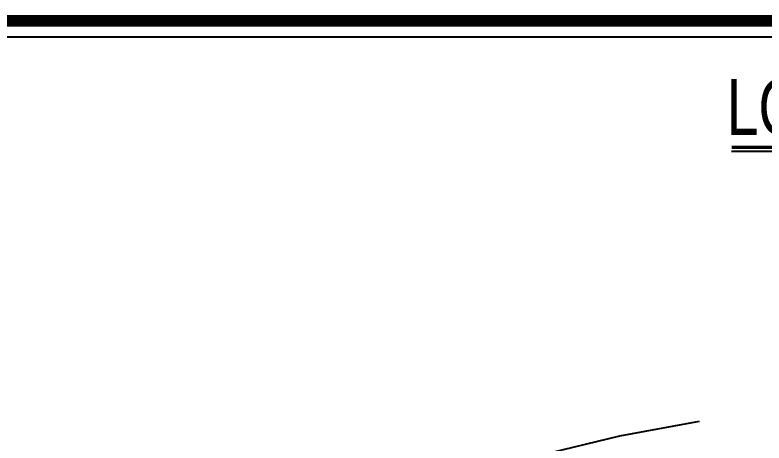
# Model space of a CAD drawing. Header units: metres. Extents: x 604533 to 608048, y 1310709 to 1311860.
# Drawn here: x 604623.6 to 604767.9, y 1311127.6 to 1311210.1 of the extents above; entities that cross this region are included whole.
import ezdxf
from ezdxf.enums import TextEntityAlignment as Align

# ---------------------------------------------------------------- set-up
doc = ezdxf.new("R2010")
doc.units = ezdxf.units.M
doc.header["$LTSCALE"] = 0.0254
doc.header["$MEASUREMENT"] = 0
for name, color, linetype in [('CERCO', 6, 'Continuous'), ('FORMATO', 7, 'Continuous'), ('FRAME 025', 7, 'Continuous')]:
    doc.layers.add(name, color=color, linetype=linetype)
doc.styles.add('TSN - Swis721 LtCn BT', font='swisscl.ttf')

msp = doc.modelspace()

# ---------------------------------------------------------------- linework, layer by layer
msp.add_line((604761.646, 1311183.877), (604943.772, 1311183.877))
at = {"const_width": 2.28}
msp.add_lwpolyline([(604534.552, 1311208.98), (604534.552, 1310889.78), (605010.502, 1310889.78), (605010.502, 1311208.98)], close=True, dxfattribs=at)
at = {"color": 5, "const_width": 0.637}
msp.add_lwpolyline([(604761.646, 1311184.582), (604943.772, 1311184.582)], dxfattribs=at)
at = {"layer": 'CERCO'}
msp.add_line((604740.135, 1311128.98, 100), (604755.498, 1311131.823, 100), dxfattribs=at)
at = {"layer": 'CERCO', "elevation": 100}
msp.add_lwpolyline([(604589.275, 1311153.273), (604619.679, 1311103.733), (604629.387, 1311106.051), (604639.215, 1311108.307), (604658.633, 1311111.797), (604681.641, 1311116.389), (604683.695, 1311116.679), (604702.195, 1311120.357), (604710.338, 1311122.091), (604724.78, 1311125.26), (604740.135, 1311128.98)], dxfattribs=at)
at = {"layer": 'FORMATO', "color": 8}
msp.add_line((604537.402, 1311205.933), (605007.652, 1311205.933), dxfattribs=at)

# ---------------------------------------------------------------- texts
at = {"layer": 'FRAME 025', "color": 0, "style": 'TSN - Swis721 LtCn BT'}
msp.add_text('LOTIFICACION VILLA CANDELARIA', height=10.77877, dxfattribs=at).set_placement((604760.691, 1311192.375), align=Align.MIDDLE_LEFT)

doc.saveas('drawing.dxf')
